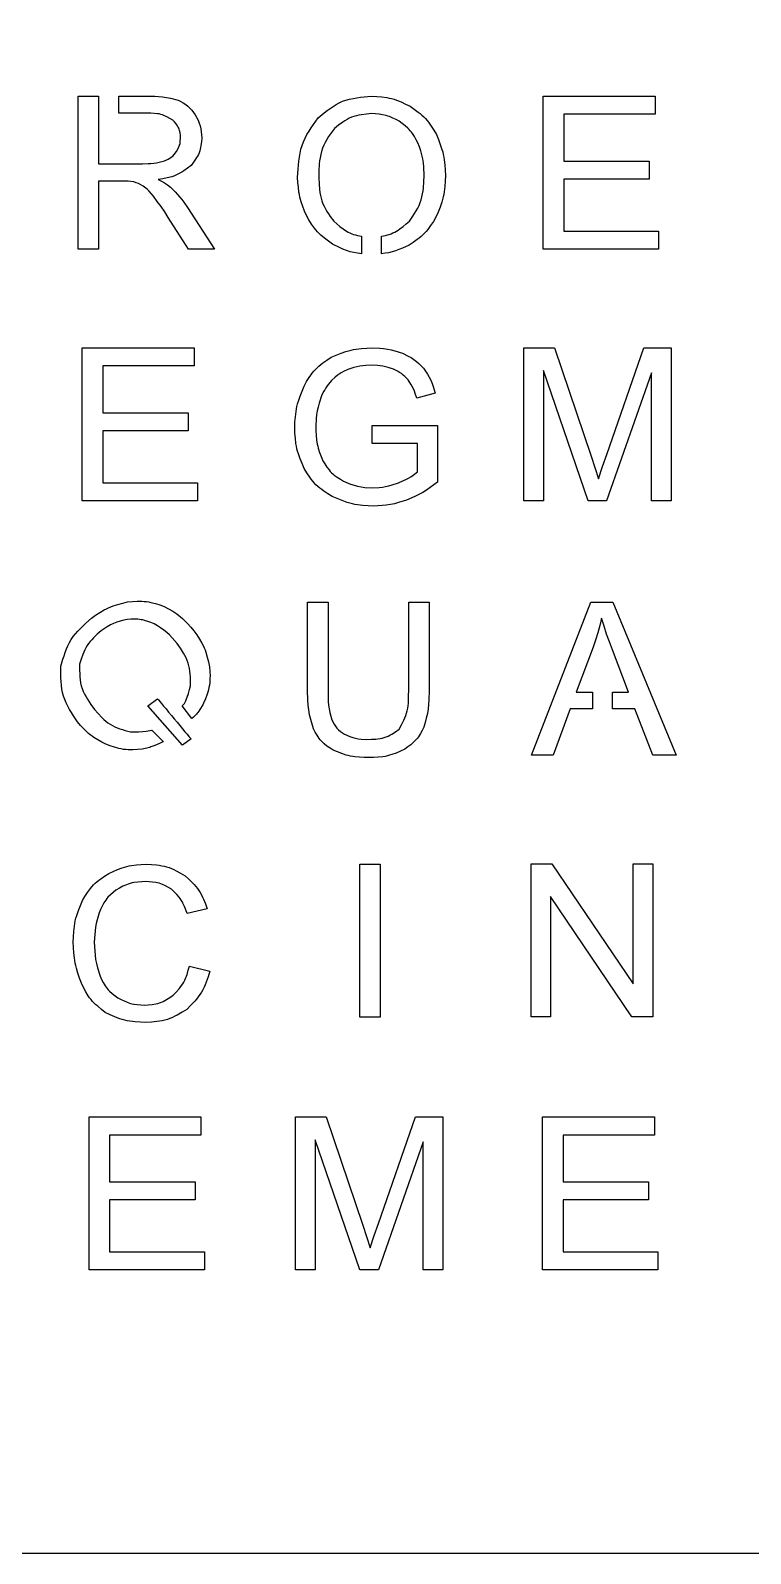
# Model space of a CAD drawing. Header units: millimetres. Extents: x 0 to 210, y 0 to 210.
# Drawn here: x 98.6 to 148.2, y 0 to 104.9 of the extents above; entities that cross this region are included whole.
import ezdxf

# ---------------------------------------------------------------- set-up
doc = ezdxf.new("R2010")
doc.units = ezdxf.units.MM
doc.layers.get('0').update_dxf_attribs({"linetype": 'CONTINUOUS'})

msp = doc.modelspace()

# ---------------------------------------------------------------- linework, layer by layer
at = {"color": 1}
for points in [[(0.188195, 209.743204), (210.099485, 209.743204), (210.099485, -0.030876), (0.188195, -0.030876)], [(104.65848, 100.33128), (106.58661, 100.33128), (106.58661, 100.33128), (107.13685, 100.32228), (107.41061, 100.30788), (107.68263, 100.28198), (107.95241, 100.24068), (108.21997, 100.18498), (108.75139, 100.04723), (108.75139, 100.04723), (108.93095, 99.95893), (109.10644, 99.86583), (109.27379, 99.76292), (109.42891, 99.6458), (109.56928, 99.5116), (109.69791, 99.36366), (109.81869, 99.20661), (109.93549, 99.04495), (109.93549, 99.04495), (110.12398, 98.66912), (110.20448, 98.47751), (110.26948, 98.28158), (110.31508, 98.08027), (110.34518, 97.87464), (110.37918, 97.45628), (110.37918, 97.45628), (110.35688, 97.19344), (110.32578, 96.93396), (110.30448, 96.80647), (110.27728, 96.6811), (110.24328, 96.55822), (110.20158, 96.43832), (110.15208, 96.32168), (110.09388, 96.20802), (110.02988, 96.09695), (109.96008, 95.98809), (109.80748, 95.77517), (109.64586, 95.5657), (109.64586, 95.5657), (109.39587, 95.3713), (109.14131, 95.18679), (109.01083, 95.10139), (108.87754, 95.02169), (108.74076, 94.94969), (108.60009, 94.88629), (108.45564, 94.83159), (108.308, 94.78359), (108.00465, 94.70489), (107.69383, 94.64249), (107.37922, 94.58779), (107.37922, 94.58779), (107.60399, 94.47576), (107.82256, 94.35403), (108.02977, 94.21464), (108.22913, 94.06306), (108.22913, 94.06306), (108.55246, 93.73811), (108.70865, 93.57107), (108.85833, 93.39866), (109.00036, 93.22001), (109.13646, 93.03646), (109.39868, 92.6612), (111.25112, 89.79291), (109.4786, 89.79291), (108.06928, 91.98547), (108.06928, 91.98547), (107.82569, 92.35592), (107.57676, 92.72263), (107.31794, 93.08253), (107.05213, 93.43763), (107.05213, 93.43763), (106.89178, 93.6325), (106.72211, 93.81807), (106.63091, 93.90447), (106.53491, 93.98607), (106.33613, 94.14197), (106.33613, 94.14197), (106.18344, 94.23027), (106.02648, 94.30897), (105.86214, 94.37137), (105.69325, 94.42317), (105.69325, 94.42317), (105.49806, 94.44907), (105.3023, 94.46637), (104.90873, 94.47337), (103.27422, 94.47337), (103.27422, 89.79353), (101.8648, 89.79353), (101.8648, 100.33117), (103.27408, 100.33117), (103.27408, 95.68008), (106.30337, 95.68008), (106.30337, 95.68008), (106.68714, 95.68808), (106.87806, 95.69868), (107.06791, 95.71688), (107.2562, 95.74568), (107.44305, 95.78408), (107.8143, 95.87818), (107.8143, 95.87818), (108.05799, 95.98973), (108.17372, 96.05313), (108.28209, 96.12613), (108.38119, 96.21063), (108.47239, 96.30473), (108.64216, 96.51017), (108.64216, 96.51017), (108.76128, 96.73231), (108.81268, 96.84578), (108.85438, 96.96213), (108.88348, 97.08203), (108.90288, 97.2049), (108.92518, 97.45536), (108.92518, 97.45536), (108.90768, 97.63142), (108.88348, 97.8047), (108.84658, 97.97222), (108.82138, 98.05282), (108.79038, 98.13152), (108.75348, 98.20732), (108.71078, 98.28032), (108.61066, 98.42009), (108.49736, 98.55411), (108.37745, 98.68524), (108.37745, 98.68524), (108.17907, 98.80437), (107.97816, 98.91515), (107.77211, 99.00925), (107.66637, 99.04765), (107.55849, 99.07935), (107.44858, 99.10435), (107.33702, 99.12355), (107.10963, 99.14855), (106.87826, 99.16105), (106.64485, 99.16705), (104.6586, 99.16705)], [(122.76686, 89.47554), (122.76686, 90.69256), (122.76686, 90.69256), (123.04179, 90.74346), (123.17615, 90.77606), (123.30789, 90.81446), (123.43681, 90.85956), (123.56254, 90.91136), (123.68506, 90.97086), (123.80458, 91.03706), (123.92147, 91.11006), (124.03604, 91.18786), (124.25955, 91.35662), (124.47783, 91.53758), (124.69348, 91.72459), (124.69348, 91.72459), (124.93571, 92.07882), (125.05203, 92.25757), (125.16252, 92.43823), (125.26535, 92.62159), (125.35845, 92.80821), (125.43995, 92.99867), (125.50785, 93.19364), (125.56315, 93.39303), (125.60685, 93.59626), (125.64085, 93.80284), (125.66705, 94.01222), (125.70105, 94.43691), (125.72145, 94.86602), (125.72145, 94.86602), (125.69425, 95.44393), (125.66705, 95.7302), (125.62345, 96.01329), (125.55945, 96.29226), (125.47705, 96.56768), (125.38295, 96.8407), (125.28264, 97.11257), (125.28264, 97.11257), (125.16293, 97.33346), (125.03808, 97.54993), (124.90284, 97.75758), (124.83014, 97.85678), (124.75254, 97.95178), (124.67004, 98.04298), (124.58274, 98.13038), (124.39658, 98.29482), (124.19974, 98.45014), (123.99758, 98.60086), (123.99758, 98.60086), (123.77445, 98.71692), (123.54949, 98.82655), (123.32083, 98.92335), (123.20452, 98.96465), (123.08665, 99.00015), (122.84578, 99.05395), (122.59947, 99.08945), (122.34957, 99.11245), (122.09793, 99.12875), (122.09793, 99.12875), (121.73821, 99.09515), (121.38335, 99.05005), (121.20922, 99.01935), (121.03809, 98.98095), (120.87065, 98.93395), (120.70739, 98.87635), (120.54868, 98.80725), (120.39424, 98.72755), (120.24339, 98.63925), (120.09554, 98.54305), (119.80665, 98.33426), (119.52251, 98.11346), (119.52251, 98.11346), (119.25495, 97.73408), (119.127, 97.54237), (119.00612, 97.34826), (118.89456, 97.15099), (118.79476, 96.94968), (118.70936, 96.74367), (118.63946, 96.53228), (118.58316, 96.316), (118.53946, 96.09549), (118.50746, 95.87134), (118.48416, 95.64411), (118.45696, 95.18284), (118.44436, 94.71667), (118.44436, 94.71667), (118.46766, 94.30427), (118.50456, 93.89647), (118.53176, 93.69564), (118.56666, 93.49769), (118.61126, 93.3032), (118.66756, 93.11264), (118.73646, 92.9266), (118.81896, 92.74516), (118.91206, 92.56757), (119.01441, 92.39323), (119.12412, 92.22149), (119.23937, 92.05167), (119.47908, 91.7153), (119.47908, 91.7153), (119.6928, 91.53156), (119.90903, 91.35367), (120.13041, 91.1875), (120.35935, 91.03899), (120.47751, 90.97279), (120.59848, 90.91329), (120.72265, 90.86149), (120.84993, 90.81639), (120.98002, 90.77799), (121.11254, 90.74539), (121.38387, 90.69449), (121.38387, 89.47546), (121.38387, 89.47546), (121.12146, 89.50906), (120.86274, 89.55606), (120.60867, 89.61946), (120.35974, 89.70106), (120.11498, 89.79836), (119.87343, 89.90712), (119.39556, 90.14385), (119.39556, 90.14385), (119.11811, 90.34151), (118.84745, 90.54522), (118.59037, 90.76112), (118.46902, 90.87555), (118.35367, 90.99535), (118.24483, 91.12092), (118.1419, 91.25186), (117.9504, 91.52661), (117.77248, 91.81345), (117.60136, 92.10634), (117.60136, 92.10634), (117.46894, 92.42246), (117.3437, 92.74021), (117.23282, 93.06123), (117.18532, 93.22347), (117.14362, 93.38714), (117.10872, 93.55236), (117.08062, 93.71901), (117.03892, 94.05577), (117.01172, 94.39579), (116.99132, 94.73745), (116.99132, 94.73745), (117.02332, 95.30278), (117.04462, 95.58348), (117.07272, 95.86178), (117.10962, 96.13691), (117.15812, 96.4081), (117.22022, 96.67459), (117.29782, 96.93552), (117.39292, 97.1901), (117.50575, 97.43845), (117.63399, 97.68132), (117.77495, 97.91969), (117.92619, 98.1544), (118.08509, 98.38643), (118.4157, 98.84587), (118.4157, 98.84587), (118.8149, 99.17544), (119.01697, 99.33441), (119.22195, 99.48637), (119.43081, 99.62893), (119.64462, 99.75987), (119.86425, 99.8767), (120.09077, 99.97721), (120.32456, 100.06071), (120.56486, 100.12791), (120.81078, 100.18171), (121.06136, 100.22491), (121.31562, 100.25951), (121.57269, 100.28731), (122.0915, 100.33151), (122.0915, 100.33151), (122.44171, 100.31041), (122.78969, 100.28061), (123.1331, 100.23451), (123.30238, 100.20281), (123.46972, 100.16341), (123.63493, 100.11641), (123.7981, 100.06171), (124.1194, 99.93374), (124.43604, 99.7885), (124.75035, 99.63461), (124.75035, 99.63461), (125.02945, 99.44022), (125.30176, 99.23958), (125.43321, 99.13494), (125.56039, 99.02647), (125.68243, 98.91329), (125.79845, 98.79463), (125.90797, 98.67003), (126.01148, 98.54005), (126.20414, 98.26693), (126.38323, 97.98153), (126.55552, 97.68989), (126.55552, 97.68989), (126.69472, 97.34977), (126.82588, 97.00792), (126.94094, 96.66252), (126.98944, 96.48799), (127.03114, 96.31184), (127.06604, 96.13414), (127.09414, 95.95501), (127.13394, 95.5932), (127.15914, 95.22802), (127.17664, 94.86121), (127.17664, 94.86121), (127.15824, 94.48836), (127.13204, 94.11723), (127.08934, 93.74975), (127.06024, 93.56793), (127.02334, 93.38764), (126.97874, 93.20918), (126.92734, 93.03236), (126.80637, 92.68273), (126.66852, 92.33695), (126.52233, 91.99308), (126.52233, 91.99308), (126.34499, 91.70202), (126.16087, 91.41748), (126.06387, 91.27972), (125.96278, 91.146), (125.85656, 91.01717), (125.74432, 90.8941), (125.62538, 90.77736), (125.50034, 90.66649), (125.36996, 90.5606), (125.23521, 90.45894), (124.95601, 90.26483), (124.66974, 90.07735), (124.66974, 90.07735), (124.20962, 89.86836), (123.97748, 89.77186), (123.7429, 89.68546), (123.50504, 89.61156), (123.26309, 89.55306), (123.01727, 89.50986)], [(141.87407, 91.0363), (141.87407, 89.79265), (133.92672, 89.79265), (133.92672, 100.33128), (141.62707, 100.33128), (141.62707, 99.08764), (135.33603, 99.08764), (135.33603, 95.85991), (141.22753, 95.85991), (141.22753, 94.62345), (135.33603, 94.62345), (135.33603, 91.0363)], [(110.09526, 73.70155), (110.09526, 72.45791), (102.14791, 72.45791), (102.14791, 82.99654), (109.84826, 82.99654), (109.84826, 81.7529), (103.55722, 81.7529), (103.55722, 78.52517), (109.44872, 78.52517), (109.44872, 77.28871), (103.55722, 77.28871), (103.55722, 73.70155)], [(125.25876, 74.44981), (125.25876, 76.41233), (122.12777, 76.41233), (122.12777, 77.64878), (126.63901, 77.65578), (126.63901, 73.74512), (126.63901, 73.74512), (126.1364, 73.38024), (125.87952, 73.20725), (125.61604, 73.04559), (125.34422, 72.89823), (125.06541, 72.76287), (124.49596, 72.51222), (124.49596, 72.51222), (123.94242, 72.33847), (123.66342, 72.26357), (123.38171, 72.20307), (123.09679, 72.15987), (122.80915, 72.13107), (122.22942, 72.09847), (122.22942, 72.09847), (121.85778, 72.11867), (121.48807, 72.14647), (121.12215, 72.19067), (120.94123, 72.22137), (120.76195, 72.25877), (120.58462, 72.30387), (120.40903, 72.35567), (120.06202, 72.47797), (119.71909, 72.61688), (119.3781, 72.76404), (119.3781, 72.76404), (119.0797, 72.94884), (118.78848, 73.14074), (118.64781, 73.24154), (118.51161, 73.34675), (118.38084, 73.45724), (118.25638, 73.57398), (118.1388, 73.69753), (118.02753, 73.82731), (117.92169, 73.96238), (117.82042, 74.10197), (117.62775, 74.39092), (117.44227, 74.68698), (117.44227, 74.68698), (117.29705, 75.02364), (117.16007, 75.36223), (117.03958, 75.70465), (116.98818, 75.87783), (116.94358, 76.05274), (116.90668, 76.22938), (116.87658, 76.40764), (116.83388, 76.76802), (116.80668, 77.13195), (116.78728, 77.4977), (116.78728, 77.4977), (116.80768, 77.87017), (116.83578, 78.24092), (116.87948, 78.6083), (116.90958, 78.79012), (116.94648, 78.9705), (116.99108, 79.14925), (117.04248, 79.32646), (117.16132, 79.67705), (117.29578, 80.02417), (117.43809, 80.36957), (117.43809, 80.36957), (117.6128, 80.67226), (117.79489, 80.96793), (117.89089, 81.11097), (117.99169, 81.24968), (118.09811, 81.38322), (118.21102, 81.5107), (118.33122, 81.63147), (118.45821, 81.7459), (118.59101, 81.85485), (118.72867, 81.9593), (119.01466, 82.1583), (119.3084, 82.35001), (119.3084, 82.35001), (119.64435, 82.49545), (119.98233, 82.63244), (120.32439, 82.75244), (120.49755, 82.80334), (120.67246, 82.84654), (120.84921, 82.88204), (121.02761, 82.91084), (121.38849, 82.95214), (121.75315, 82.97804), (122.11965, 82.99624), (122.11965, 82.99624), (122.65428, 82.97124), (122.9195, 82.94724), (123.1822, 82.90984), (123.4418, 82.85514), (123.69868, 82.78694), (124.20808, 82.62548), (124.20808, 82.62548), (124.62115, 82.43223), (124.81993, 82.32491), (125.00929, 82.20472), (125.18682, 82.0683), (125.35416, 81.91788), (125.67187, 81.59379), (125.67187, 81.59379), (125.93729, 81.19223), (126.05855, 80.98612), (126.16604, 80.77358), (126.25824, 80.55384), (126.33774, 80.32853), (126.47783, 79.86851), (125.20655, 79.52349), (125.20655, 79.52349), (125.09615, 79.85795), (125.03505, 80.0223), (124.96615, 80.1831), (124.88755, 80.33938), (124.80025, 80.49154), (124.61079, 80.78875), (124.61079, 80.78875), (124.39087, 81.01876), (124.27485, 81.1256), (124.15145, 81.2227), (124.01971, 81.3081), (123.88137, 81.3849), (123.59374, 81.52467), (123.59374, 81.52467), (123.23684, 81.64477), (123.05669, 81.69567), (122.87441, 81.73597), (122.6897, 81.76377), (122.50296, 81.78197), (122.12627, 81.80117), (122.12627, 81.80117), (121.69836, 81.78387), (121.4861, 81.76567), (121.27578, 81.73687), (121.06808, 81.69467), (120.86262, 81.63997), (120.45547, 81.50999), (120.45547, 81.50999), (120.14174, 81.36109), (119.98972, 81.27949), (119.84362, 81.18929), (119.7049, 81.08868), (119.57258, 80.97886), (119.31861, 80.74395), (119.31861, 80.74395), (119.11983, 80.50281), (119.02573, 80.37897), (118.93743, 80.2511), (118.85693, 80.11843), (118.78323, 79.98173), (118.64625, 79.70161), (118.64625, 79.70161), (118.47144, 79.18533), (118.39674, 78.92479), (118.33754, 78.66137), (118.29584, 78.3945), (118.26864, 78.12484), (118.23954, 77.58092), (118.23954, 77.58092), (118.25024, 77.27545), (118.26674, 76.97123), (118.29584, 76.6697), (118.34334, 76.37211), (118.37634, 76.22514), (118.41514, 76.07951), (118.50824, 75.79151), (118.61544, 75.5065), (118.72972, 75.22302), (118.72972, 75.22302), (118.86514, 75.00414), (119.0061, 74.79074), (119.15792, 74.58818), (119.23942, 74.49318), (119.32572, 74.40198), (119.41792, 74.31658), (119.51492, 74.23598), (119.71991, 74.08622), (119.93595, 73.9475), (120.15762, 73.81436), (120.15762, 73.81436), (120.63646, 73.61996), (120.87908, 73.53646), (121.12558, 73.46926), (121.37674, 73.42126), (121.63178, 73.38956), (122.14816, 73.35406), (122.14816, 73.35406), (122.60663, 73.38186), (122.83383, 73.40586), (123.0587, 73.44236), (123.28056, 73.49326), (123.50009, 73.55666), (123.93518, 73.70277), (123.93518, 73.70277), (124.28684, 73.85281), (124.45933, 73.93341), (124.62783, 74.02081), (124.79101, 74.11731), (124.94923, 74.22233)], [(133.93922, 81.4294), (133.93922, 72.45792), (132.58076, 72.45792), (132.58076, 82.99654), (134.70199, 82.99654), (137.22277, 75.53467), (137.22277, 75.53467), (137.48111, 74.75603), (137.73129, 73.9748), (137.73129, 73.9748), (138.00942, 74.82112), (138.29793, 75.66407), (140.84776, 82.99654), (142.74379, 82.99654), (142.74379, 72.45792), (141.38533, 72.45792), (141.38533, 81.27845), (138.29066, 72.45792), (137.01938, 72.45792)], [(123.98277, 56.73396), (123.98277, 56.73396), (124.15797, 57.04346), (124.3194, 57.3568), (124.3902, 57.51606), (124.4533, 57.67772), (124.5057, 57.84226), (124.5474, 58.00968), (124.5804, 58.17969), (124.6047, 58.35201), (124.6222, 58.52624), (124.6338, 58.70211), (124.6438, 59.0574), (124.64457, 59.41528), (124.64457, 65.49699), (126.05354, 65.49699), (126.05354, 59.40816), (126.05354, 59.40816), (126.03804, 58.76593), (126.01864, 58.44664), (125.98464, 58.12946), (125.93224, 57.81517), (125.86144, 57.50356), (125.77894, 57.19377), (125.69064, 56.88495), (125.69064, 56.88495), (125.57442, 56.65503), (125.452, 56.4303), (125.31715, 56.21594), (125.24345, 56.11428), (125.16395, 56.01718), (125.07855, 55.92498), (124.98835, 55.83668), (124.7952, 55.67108), (124.59032, 55.51528), (124.37961, 55.36447), (124.37961, 55.36447), (124.08509, 55.22623), (123.78834, 55.09682), (123.48702, 54.98508), (123.33404, 54.93898), (123.17911, 54.89958), (123.02235, 54.86788), (122.86383, 54.84298), (122.54292, 54.80938), (122.21823, 54.79018), (121.8916, 54.77868), (121.8916, 54.77868), (121.5736, 54.78928), (121.25706, 54.80558), (120.94342, 54.83538), (120.78811, 54.85748), (120.63406, 54.88528), (120.48146, 54.91888), (120.33042, 54.95918), (120.03192, 55.05648), (119.73681, 55.16919), (119.44345, 55.28957), (119.44345, 55.28957), (119.22528, 55.43078), (119.01322, 55.57747), (118.81347, 55.73519), (118.72037, 55.81969), (118.63207, 55.90899), (118.55057, 56.00399), (118.47397, 56.10379), (118.33408, 56.31528), (118.20661, 56.53799), (118.08535, 56.76627), (118.08535, 56.76627), (117.98595, 57.08864), (117.89375, 57.41205), (117.81415, 57.73768), (117.75495, 58.06657), (117.71715, 58.39891), (117.69485, 58.73385), (117.67835, 59.40804), (117.67835, 65.49697), (119.0874, 65.49697), (119.0874, 59.41533), (119.0874, 59.41533), (119.0944, 58.90135), (119.106, 58.64562), (119.1293, 58.39132), (119.1662, 58.13903), (119.2176, 57.88877), (119.34546, 57.39169), (119.34546, 57.39169), (119.50514, 57.08747), (119.59534, 56.94453), (119.69846, 56.81254), (119.8171, 56.69398), (119.94826, 56.58627), (120.23153, 56.3889), (120.23153, 56.3889), (120.5989, 56.23175), (120.78555, 56.16555), (120.97579, 56.11375), (121.1701, 56.07915), (121.36761, 56.05805), (121.76797, 56.03695), (121.76797, 56.03695), (122.07268, 56.04495), (122.37409, 56.06225), (122.52251, 56.07765), (122.6689, 56.09875), (122.81287, 56.12655), (122.95401, 56.16305), (123.09187, 56.20815), (123.22613, 56.26385), (123.35729, 56.32815), (123.48573, 56.40015), (123.73679, 56.56094)], [(137.30593, 58.15014), (135.78613, 58.15014), (134.61655, 54.95836), (133.12006, 54.95836), (137.20997, 65.49699), (138.72825, 65.49699), (143.08693, 54.95836), (141.48149, 54.95836), (140.23925, 58.15014), (138.6904, 58.15014), (138.6904, 59.28595), (139.80339, 59.28595), (138.69193, 62.20457), (138.69193, 62.20457), (138.4883, 62.7459), (138.29215, 63.28982), (138.10957, 63.83826), (137.93641, 64.38986), (137.93641, 64.38986), (137.82029, 63.87906), (137.75719, 63.62495), (137.68929, 63.37238), (137.53339, 62.87262), (137.36275, 62.37698), (136.19317, 59.28585), (137.30618, 59.28585)], [(109.64434, 56.06514)], [(106.4106, 37.7367), (106.4106, 37.7367), (106.68397, 37.7559), (106.95453, 37.7837), (107.21937, 37.8279), (107.34878, 37.8586), (107.47567, 37.896), (107.59974, 37.9421), (107.7212, 37.9949), (107.95771, 38.1197), (108.18821, 38.26168), (108.41569, 38.4123), (108.41569, 38.4123), (108.61893, 38.62714), (108.81353, 38.84678), (108.90473, 38.95997), (108.99103, 39.07612), (109.07053, 39.19583), (109.14233, 39.31977), (109.20733, 39.44783), (109.26553, 39.57963), (109.36543, 39.85207), (109.45083, 40.13287), (109.52843, 40.41789), (110.93774, 40.06567), (110.93774, 40.06567), (110.81803, 39.68974), (110.68842, 39.31977), (110.61662, 39.13891), (110.53902, 38.96179), (110.45362, 38.78909), (110.36052, 38.62167), (110.2572, 38.4601), (110.14438, 38.3044), (110.02331, 38.15358), (109.89545, 38.00699), (109.6247, 37.72294), (109.34308, 37.4455), (109.34308, 37.4455), (109.0211, 37.24323), (108.69515, 37.05268), (108.52955, 36.96528), (108.36143, 36.88558), (108.19041, 36.81458), (108.01598, 36.75408), (107.83797, 36.70418), (107.65675, 36.66388), (107.47282, 36.63128), (107.28656, 36.60538), (106.9091, 36.56888), (106.52795, 36.54388), (106.52795, 36.54388), (106.15882, 36.55828), (105.79193, 36.58128), (105.4297, 36.62258), (105.2511, 36.65238), (105.07454, 36.68978), (104.90022, 36.73588), (104.72831, 36.79058), (104.55845, 36.85298), (104.39023, 36.92208), (104.05749, 37.07433), (103.72746, 37.23676), (103.72746, 37.23676), (103.46505, 37.44172), (103.21011, 37.65263), (103.08778, 37.76226), (102.97011, 37.87563), (102.85796, 37.99351), (102.75242, 38.11668), (102.65372, 38.24541), (102.56152, 38.37914), (102.39136, 38.65859), (102.23527, 38.94937), (102.08617, 39.24581), (102.08617, 39.24581), (101.96238, 39.58842), (101.84549, 39.93238), (101.74236, 40.27913), (101.69776, 40.45394), (101.65996, 40.62991), (101.62796, 40.80712), (101.60176, 40.98548), (101.56396, 41.34509), (101.53966, 41.70729), (101.52216, 42.07083), (101.52216, 42.07083), (101.53866, 42.44379), (101.56296, 42.81501), (101.60276, 43.18278), (101.63086, 43.36479), (101.66576, 43.54536), (101.70846, 43.72421), (101.75886, 43.90132), (101.8775, 44.25162), (102.01322, 44.59808), (102.15747, 44.94261), (102.15747, 44.94261), (102.33083, 45.22562), (102.51088, 45.50228), (102.70432, 45.76619), (102.80812, 45.89137), (102.91783, 46.01098), (103.03396, 46.12445), (103.15609, 46.23216), (103.28327, 46.33498), (103.41472, 46.43378), (103.68712, 46.62242), (103.96632, 46.80452), (103.96632, 46.80452), (104.27384, 46.9443), (104.5834, 47.07629), (104.89684, 47.19284), (105.05564, 47.24274), (105.21619, 47.28594), (105.37859, 47.32144), (105.54263, 47.35024), (105.87489, 47.39244), (106.21093, 47.41934), (106.54892, 47.43954), (106.54892, 47.43954), (106.90979, 47.41844), (107.26757, 47.38774), (107.44432, 47.36564), (107.61913, 47.33684), (107.79162, 47.30134), (107.96148, 47.25714), (108.12824, 47.20334), (108.29209, 47.14004), (108.45342, 47.06804), (108.61261, 46.98934), (108.92634, 46.81779), (109.23668, 46.63549), (109.23668, 46.63549), (109.49705, 46.39934), (109.74831, 46.15704), (109.86753, 46.03166), (109.98103, 45.90245), (110.08765, 45.76863), (110.18615, 45.62953), (110.27635, 45.48475), (110.35885, 45.335), (110.43455, 45.18092), (110.50535, 45.0232), (110.63456, 44.69997), (110.75515, 44.37099), (109.36763, 44.04747), (109.36763, 44.04747), (109.28033, 44.28708), (109.18723, 44.52305), (109.08266, 44.75171), (109.02446, 44.86211), (108.96136, 44.96934), (108.89246, 45.07292), (108.81776, 45.17272), (108.6541, 45.36318), (108.47706, 45.54491), (108.29332, 45.72232), (108.29332, 45.72232), (108.08863, 45.84203), (107.88171, 45.95463), (107.67033, 46.05283), (107.56226, 46.09413), (107.45225, 46.12963), (107.3402, 46.15843), (107.22641, 46.18143), (106.99455, 46.21403), (106.75863, 46.23323), (106.52076, 46.24663), (106.52076, 46.24663), (106.2469, 46.23223), (105.97517, 46.21013), (105.70772, 46.17363), (105.57627, 46.14773), (105.44666, 46.11603), (105.31919, 46.07663), (105.19385, 46.03053), (104.94813, 45.92148), (104.70716, 45.79658), (104.46861, 45.66372), (104.46861, 45.66372), (104.27672, 45.50244), (104.09095, 45.33684), (103.9172, 45.16241), (103.8367, 45.07021), (103.762, 44.97421), (103.6921, 44.87431), (103.6281, 44.77063), (103.51218, 44.55416), (103.40818, 44.32904), (103.31008, 44.09961), (103.31008, 44.09961), (103.16883, 43.60301), (103.10773, 43.35313), (103.05923, 43.10132), (103.02433, 42.84722), (103.00203, 42.59119), (102.97583, 42.07597), (102.97583, 42.07597), (103.00003, 41.47646), (103.02433, 41.17877), (103.06313, 40.88358), (103.12133, 40.59165), (103.19603, 40.3025), (103.3722, 39.72892), (103.3722, 39.72892), (103.4794, 39.50361), (103.59251, 39.28301), (103.71727, 39.07191), (103.78617, 38.9714), (103.85987, 38.875), (103.93937, 38.7838), (104.02377, 38.6964), (104.20663, 38.53263), (104.40191, 38.37893), (104.6034, 38.23023), (104.6034, 38.23023), (104.81673, 38.12272), (105.0317, 38.02096), (105.24997, 37.93076), (105.4731, 37.85776), (105.70223, 37.80686), (105.93622, 37.77326), (106.17341, 37.75116)], [(122.67945, 47.43961), (122.67945, 36.90096), (121.27014, 36.90096), (121.27014, 47.43961)], [(134.42923, 45.21227), (134.42923, 36.93089), (133.07804, 36.93089), (133.07804, 47.46953), (134.52367, 47.46953), (140.11731, 39.19533), (140.11731, 47.46953), (141.46851, 47.46953), (141.46851, 36.93089), (140.02288, 36.93089)], [(110.56813, 20.74002), (110.56813, 19.49637), (102.62078, 19.49637), (102.62078, 30.03501), (110.32114, 30.03501), (110.32114, 28.79136), (104.0301, 28.79136), (104.0301, 25.56363), (109.92159, 25.56363), (109.92159, 24.32718), (104.0301, 24.32718), (104.0301, 20.74002)], [(118.20251, 28.46787), (118.20251, 19.49638), (116.84405, 19.49638), (116.84405, 30.03501), (118.96528, 30.03501), (121.48605, 22.57314), (121.48605, 22.57314), (121.74439, 21.7945), (121.99458, 21.01327), (121.99458, 21.01327), (122.2727, 21.85958), (122.56121, 22.70254), (125.11104, 30.03501), (127.00707, 30.03501), (127.00707, 19.49638), (125.64861, 19.49638), (125.64861, 28.31691), (122.55395, 19.49638), (121.28266, 19.49638)], [(141.82722, 20.74002), (141.82722, 19.49637), (133.87987, 19.49637), (133.87987, 30.03501), (141.58022, 30.03501), (141.58022, 28.79136), (135.28918, 28.79136), (135.28918, 25.56363), (141.18068, 25.56363), (141.18068, 24.32718), (135.28918, 24.32718), (135.28918, 20.74002)]]:
    msp.add_lwpolyline(points, close=True, dxfattribs=at)
for points in [[(106.79539, 55.4847), (106.28454, 55.36584), (106.28454, 55.36584), (105.95451, 55.34044), (105.62662, 55.32354), (105.3028, 55.32378), (105.14293, 55.33278), (104.9849, 55.34958), (104.82881, 55.37448), (104.67446, 55.40678), (104.37005, 55.48958), (104.06961, 55.58928), (103.7713, 55.69748), (103.7713, 55.69748), (103.49085, 55.84607), (103.21514, 56.00025), (102.94914, 56.16554), (102.82138, 56.25424), (102.6975, 56.34744), (102.57818, 56.44594), (102.46341, 56.54964), (102.24349, 56.76833), (102.03337, 56.99823), (101.82761, 57.23345), (101.82761, 57.23345), (101.53949, 57.66258), (101.40077, 57.87897), (101.26874, 58.09774), (101.14544, 58.31951), (101.03358, 58.54549), (100.93508, 58.77634), (100.85168, 59.01259), (100.78568, 59.25486), (100.73718, 59.5034), (100.70418, 59.75734), (100.68378, 60.01575), (100.67378, 60.27773), (100.67078, 60.54249), (100.67878, 61.07633), (100.67878, 61.07633), (100.81304, 61.55776), (100.88584, 61.79574), (100.96444, 62.03046), (101.05074, 62.26066), (101.14824, 62.48539), (101.25777, 62.7036), (101.38204, 62.91402), (101.52105, 63.11677), (101.67471, 63.31145), (101.8405, 63.4998), (102.01551, 63.68345), (102.19818, 63.86306), (102.38696, 64.0395), (102.77452, 64.38682), (102.77452, 64.38682), (103.06438, 64.58439), (103.35726, 64.77427), (103.65556, 64.94956), (103.80758, 65.02926), (103.96231, 65.10226), (104.11956, 65.16846), (104.27943, 65.22796), (104.60558, 65.33048), (104.93755, 65.41788), (105.27252, 65.49758), (105.27252, 65.49758), (105.60197, 65.52638), (105.92938, 65.54658), (106.09187, 65.55058), (106.253, 65.54958), (106.41268, 65.54158), (106.57061, 65.52618), (106.7267, 65.50218), (106.88105, 65.47048), (107.18556, 65.38988), (107.4861, 65.29198), (107.7846, 65.18532), (107.7846, 65.18532), (108.08387, 65.02347), (108.37762, 64.85547), (108.6605, 64.675), (108.79583, 64.578), (108.9266, 64.47576), (109.0529, 64.36815), (109.17465, 64.25535), (109.40689, 64.01728), (109.62943, 63.76797), (109.84674, 63.51281), (109.84674, 63.51281), (110.03891, 63.23144), (110.22391, 62.94661), (110.39378, 62.65439), (110.47138, 62.50492), (110.54218, 62.3519), (110.60618, 62.19543), (110.66338, 62.03597), (110.76128, 61.7091), (110.84378, 61.37474), (110.91848, 61.03673), (110.91848, 61.03673), (110.93888, 60.71802), (110.95048, 60.39998), (110.94948, 60.24129), (110.94348, 60.08299), (110.92988, 59.92517), (110.90858, 59.76789), (110.87948, 59.61089), (110.84168, 59.45442), (110.79708, 59.29834), (110.74668, 59.14281), (110.6324, 58.83252), (110.5092, 58.52264), (110.5092, 58.52264), (110.45, 58.42067), (110.25967, 58.09141)], [(109.2863, 58.6936), (109.3387, 58.81749), (109.3872, 58.94341), (109.4706, 59.20154), (109.5434, 59.4655), (109.6103, 59.73213), (109.6103, 59.73213), (109.6063, 60.13605), (109.5993, 60.3362), (109.5867, 60.53424), (109.5673, 60.7295), (109.5382, 60.92121), (109.4975, 61.10879), (109.4432, 61.29138), (109.3763, 61.46946), (109.2987, 61.64321), (109.2114, 61.81351), (109.1163, 61.98113), (108.90773, 62.30953), (108.68596, 62.63286), (108.68596, 62.63286), (108.34391, 63.03518), (108.16357, 63.22612), (107.97187, 63.40478), (107.76631, 63.56807), (107.54813, 63.71754), (107.322, 63.85817), (107.09161, 63.9942), (107.09161, 63.9942), (106.87411, 64.0816), (106.65487, 64.1622), (106.43233, 64.2304), (106.3195, 64.2582), (106.20513, 64.2803), (106.0891, 64.2966), (105.97143, 64.3072), (105.7324, 64.3132), (105.48997, 64.3062), (105.24589, 64.2928), (105.24589, 64.2928), (105.00434, 64.241), (104.76492, 64.1834), (104.52967, 64.1143), (104.41462, 64.073), (104.30082, 64.0269), (104.07983, 63.91947), (103.86457, 63.79554), (103.65338, 63.66038), (103.44442, 63.51926), (103.44442, 63.51926), (103.17735, 63.27638), (102.92057, 63.02804), (102.7995, 62.89988), (102.68532, 62.76788), (102.5789, 62.63185), (102.481, 62.49093), (102.3937, 62.34434), (102.3151, 62.19295), (102.2443, 62.03734), (102.1803, 61.87779), (102.06632, 61.55101), (101.96348, 61.21819), (101.96348, 61.21819), (101.96148, 60.78073), (101.96748, 60.56377), (101.97908, 60.3496), (102.00038, 60.13869), (102.03238, 59.9321), (102.07898, 59.73095), (102.14108, 59.53529), (102.21678, 59.34436), (102.30408, 59.15805), (102.40298, 58.97617), (102.51056, 58.79735), (102.74484, 58.44656), (102.99328, 58.10111), (102.99328, 58.10111), (103.24046, 57.81642), (103.49589, 57.54331), (103.62879, 57.41431), (103.76635, 57.292), (103.90964, 57.17812), (104.06, 57.07423), (104.21784, 56.98133), (104.38392, 56.90003), (104.5564, 56.82793), (104.73432, 56.76383), (104.9168, 56.70603), (105.10257, 56.65303), (105.47955, 56.55493), (105.47955, 56.55493), (105.75118, 56.55193), (106.02155, 56.55493), (106.28949, 56.56903), (106.55365, 56.60053), (106.68432, 56.62433), (106.81344, 56.65463)], [(109.64438, 56.06514), (109.04321, 55.63004), (106.65437, 58.34556), (107.33606, 58.82848)], [(109.69743, 57.46808), (109.02253, 58.35001), (109.02253, 58.35001)], [(106.938, 56.66863), (107.73542, 55.87316)], [(109.69837, 57.46794), (109.69743, 57.46808)]]:
    msp.add_lwpolyline(points, dxfattribs=at)
for points in [[(107.33606, 58.82848), (107.54386, 58.60114), (109.42187, 56.30353), (109.64434, 56.06514)], [(109.02253, 58.35001), (109.29193, 58.60479), (109.11973, 58.38451), (109.2863, 58.6936)], [(110.25967, 58.09141), (110.01908, 57.75175), (110.04159, 57.80476), (109.69837, 57.46794)], [(106.81344, 56.65463), (107.08041, 56.72463), (106.71834, 56.55613), (106.938, 56.66863)], [(107.73542, 55.87316), (107.73542, 55.87316), (106.93121, 55.52139), (106.79539, 55.4847)]]:
    msp.add_open_spline(points, degree=3, dxfattribs=at)

doc.saveas('drawing.dxf')
